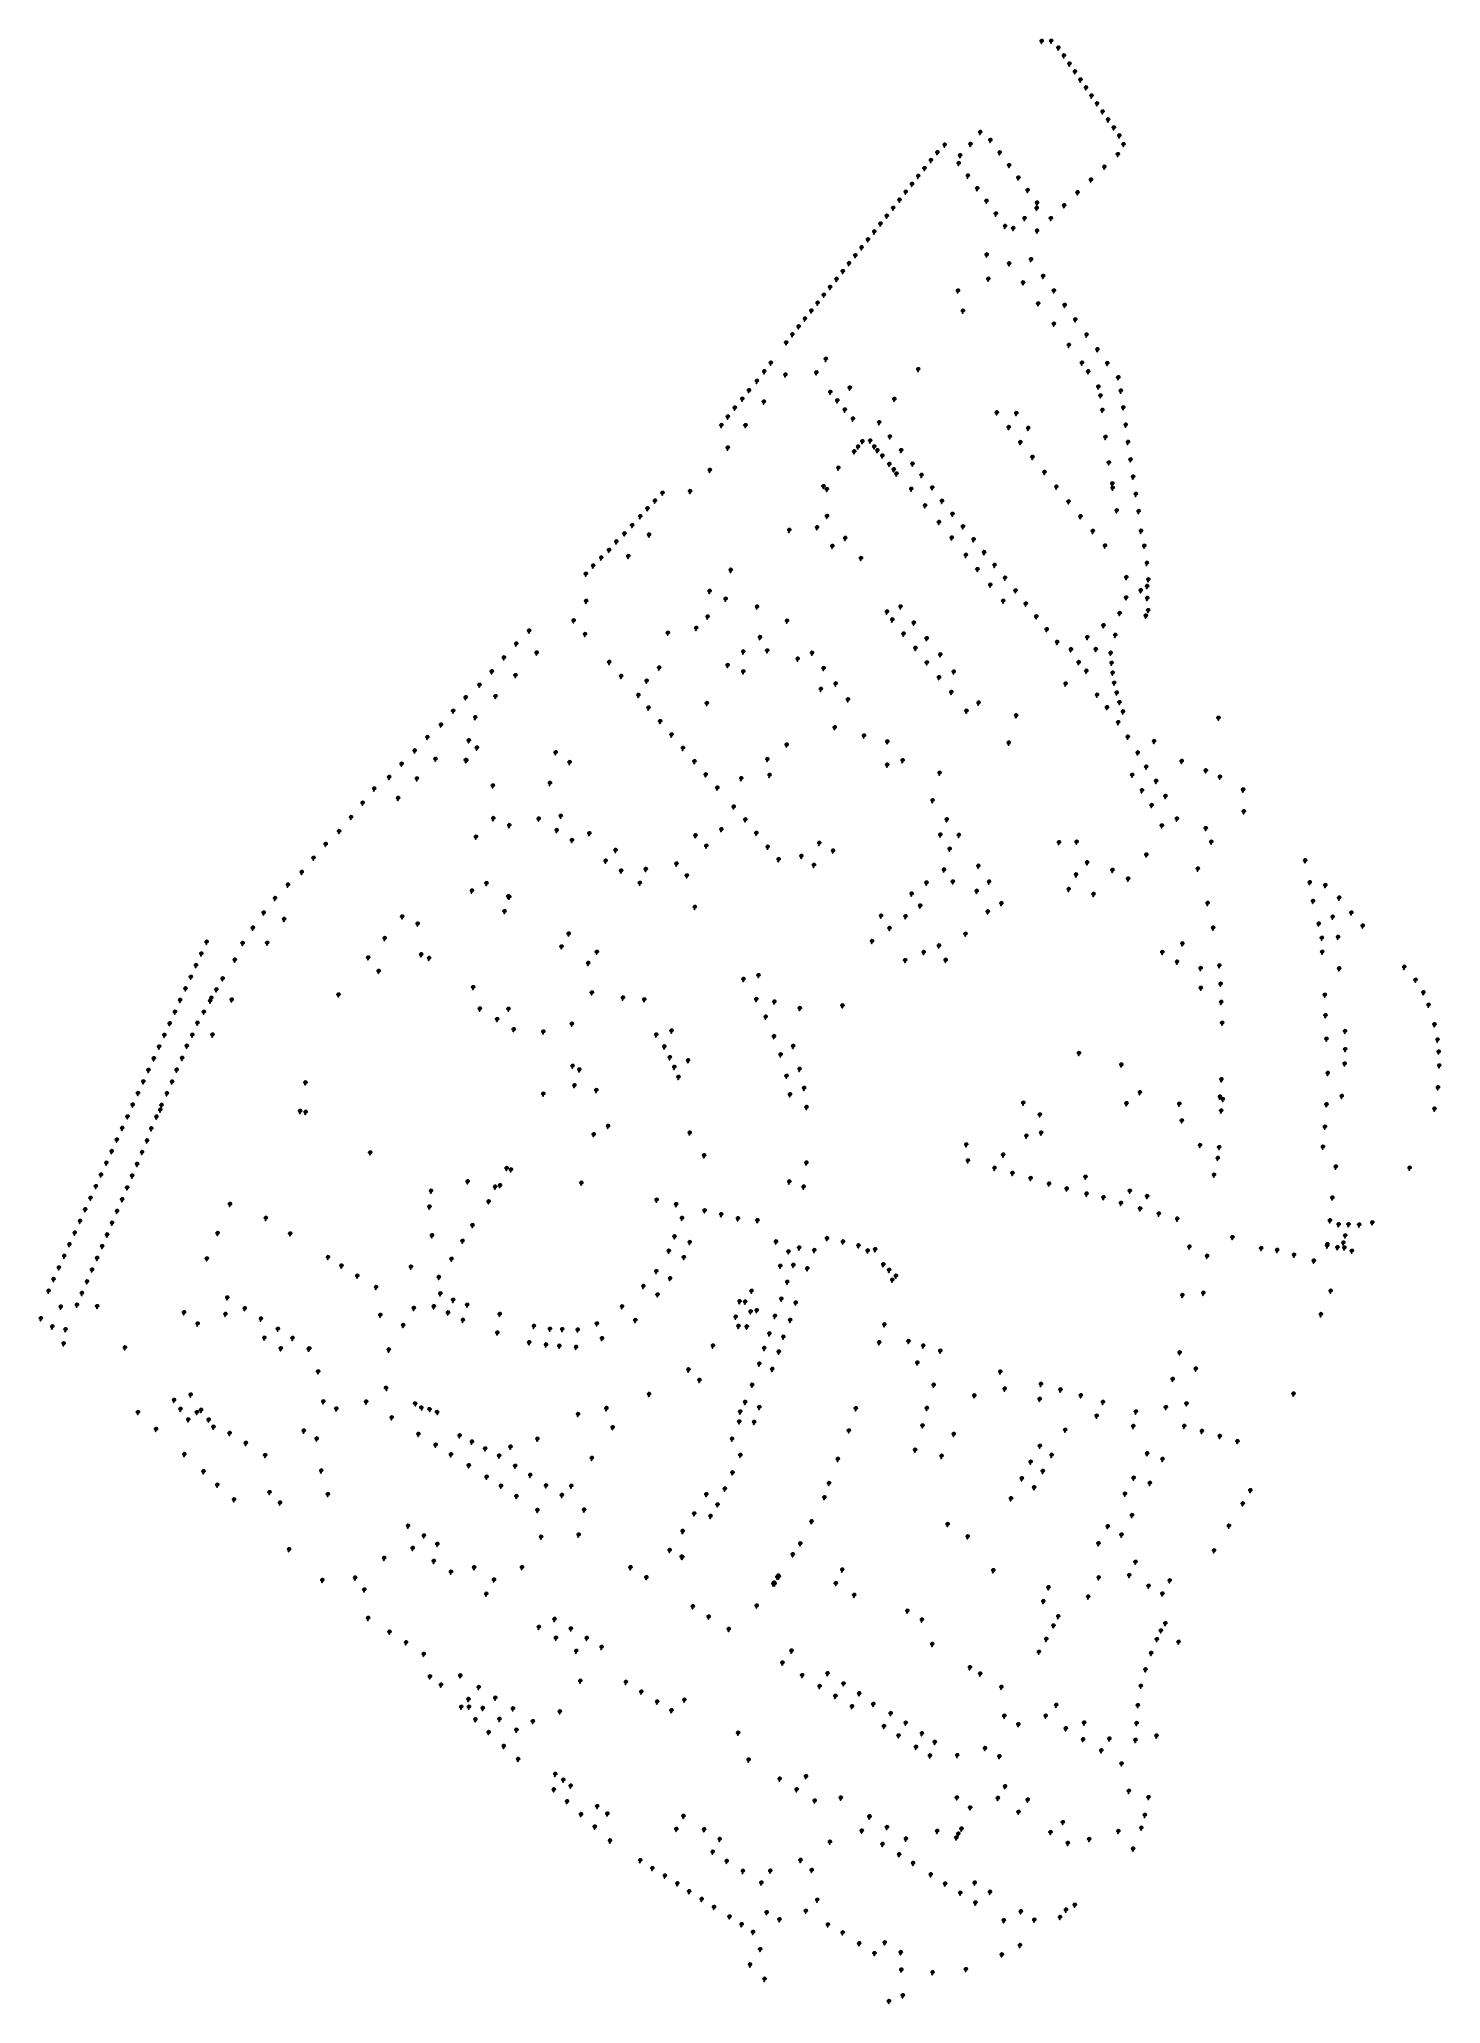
# Model space of a CAD drawing. Header units: millimetres. Extents: x 459880 to 460642, y 1408379 to 1409447.
import ezdxf

# ---------------------------------------------------------------- set-up
doc = ezdxf.new("R2010")
doc.units = ezdxf.units.MM
doc.layers.add('Arbre', color=3, linetype='Continuous')

# ---------------------------------------------------------------- blocks, each defined once
blk = doc.blocks.new('v081')
at = {"color": 0, "linetype": 'Continuous'}
for p, q in [((-0.2, 1.2), (-0.3, 1.2)), ((0.4, 1.6), (0.5, 1.6)), ((0.5, 1.6), (0.5, 1.5)), ((0.5, 1.5), (0.5, 1.5))]:
    blk.add_line(p, q, dxfattribs=at)
at = {"color": 0, "linetype": 'Continuous', "flags": 128}
for points in [[(-0.3, 1.1), (-0.4, 1.1), (-0.4, 1), (-0.4, 1), (-0.5, 1), (-0.5, 1), (-0.6, 1), (-0.6, 1.1), (-0.7, 1.2), (-0.7, 1.3), (-0.8, 1.3), (-0.8, 1.3), (-0.7, 1.4), (-0.7, 1.5), (-0.6, 1.5), (-0.6, 1.5), (-0.5, 1.4), (-0.5, 1.4), (-0.4, 1.3), (-0.4, 1.3), (-0.4, 1.3)], [(-0.6, 1.5), (-0.6, 1.6), (-0.6, 1.7), (-0.6, 1.8), (-0.6, 1.8), (-0.6, 1.8), (-0.5, 1.9), (-0.4, 1.9), (-0.3, 1.9), (-0.3, 1.9), (-0.3, 2), (-0.3, 2), (-0.2, 2.1), (-0.1, 2.1), (-0.1, 2.2), (0, 2.2), (0.1, 2.1), (0.1, 2.1), (0.2, 2.1), (0.3, 2.2), (0.4, 2.1), (0.4, 2.1), (0.5, 2.1), (0.5, 2.1), (0.6, 2.1), (0.7, 2), (0.8, 2), (0.8, 1.9), (0.8, 1.9), (0.9, 1.8), (0.9, 1.8), (0.9, 1.7), (0.9, 1.7), (1, 1.6), (0.9, 1.6), (1, 1.4), (1, 1.3), (1, 1.3), (1, 1.2), (0.9, 1.1), (0.9, 1.1), (0.8, 1.1), (0.7, 1.1), (0.7, 1.2), (0.6, 1.2), (0.6, 1.3), (0.5, 1.3), (0.4, 1.3), (0.4, 1.3), (0.3, 1.3), (0.2, 1.2), (0.2, 1.2), (0.2, 1.2), (0.2, 1.1), (0.2, 1.1), (0.2, 1.2)], [(-0.6, 1.5), (-0.5, 1.6), (-0.5, 1.6), (-0.4, 1.6), (-0.4, 1.7), (-0.3, 1.7)], [(0.2, 1.2), (0.2, 1.2), (0.1, 1.3), (0, 1.3), (0, 1.3), (-0.1, 1.3), (-0.1, 1.3), (-0.2, 1.3), (-0.2, 1.3), (-0.3, 1.2), (-0.3, 1.2), (-0.4, 1.2), (-0.4, 1.2), (-0.4, 1.2), (-0.5, 1.2)], [(0, 0.7), (-0.1, 0.8), (-0.1, 0.8), (-0.1, 0.9), (-0.2, 0.9), (-0.2, 1), (-0.3, 0.9), (-0.4, 0.9), (-0.5, 0.9), (-0.5, 0.9)], [(-0.4, 0.9), (-0.5, 0.9), (-0.5, 0.9)], [(-0.4, 0.9), (-0.5, 0.9), (-0.5, 0.9)], [(-0.2, 1.2), (-0.2, 1.1), (-0.1, 1.1), (-0.2, 1), (-0.2, 1), (-0.2, 1), (-0.3, 1), (-0.3, 1.1)], [(-0.2, 1), (-0.3, 1), (-0.3, 1.1)], [(-0.1, 1.3), (-0.1, 1.3), (-0.1, 1.2), (-0.2, 1.3)], [(-0.2, 0), (-0.2, 0), (-0.2, 0.1), (-0.2, 0.1), (-0.1, 0.1), (-0.1, 0.1), (-0.1, 0.2), (-0.1, 0.3), (-0.1, 0.4), (-0.1, 0.5), (-0.1, 0.5), (-0.1, 0.6), (-0.1, 0.6), (0, 0.7), (0, 0.8), (0.1, 0.8)], [(-0.2, 0), (-0.2, 0), (-0.1, 0), (-0.1, 0), (-0.1, 0), (0, 0), (0, 0.1), (0, 0), (0, 0), (0.1, 0)], [(-0.1, 1.9), (-0.1, 1.9), (0, 1.9), (0, 1.9), (0.1, 1.9)], [(-0.1, 1.6), (-0.1, 1.7), (0, 1.7), (0.1, 1.7)], [(0, 1.2), (0, 1.2), (0, 1.2), (0, 1.2), (0, 1.1), (0, 1), (0, 1.1), (-0.1, 1.2), (-0.1, 1.2), (-0.1, 1.3), (0, 1.3)], [(0.2, 1.2), (0.1, 1.1), (0.1, 1.1), (0, 1), (0, 1.1), (0.1, 1.1), (0.1, 1.2), (0, 1.2), (0, 1.2), (0.1, 1.2), (0.1, 1.3)], [(0, 0.3), (0.1, 0.3), (0.1, 0.4), (0.1, 0.4), (0.1, 0.5), (0.1, 0.6), (0.1, 0.6), (0.1, 0.7), (0.1, 0.7), (0.2, 0.8), (0.2, 0.9), (0.2, 0.9), (0.3, 1), (0.3, 1.1), (0.4, 1.1), (0.5, 1.1), (0.6, 1.1), (0.6, 1), (0.6, 0.9), (0.7, 0.9), (0.7, 1), (0.7, 1), (0.7, 1), (0.6, 1.1), (0.6, 1.1), (0.5, 1.1), (0.5, 1.1), (0.4, 1.1), (0.3, 1.1), (0.3, 1.1), (0.3, 1.2), (0.3, 1.1), (0.4, 1.2), (0.3, 1.2), (0.3, 1.2), (0.3, 1.2), (0.4, 1.2), (0.5, 1.2), (0.5, 1.2), (0.6, 1.2), (0.6, 1.2)], [(0.2, 0), (0.1, 0.1), (0.1, 0.1), (0.1, 0.1), (0.1, 0.1), (0.1, 0.3)], [(0.2, 1.5), (0.2, 1.5), (0.2, 1.5), (0.3, 1.5)], [(0.3, 1.9), (0.3, 1.9), (0.4, 1.9), (0.4, 1.9)], [(0.7, 1.8), (0.7, 1.7), (0.7, 1.6), (0.8, 1.6)], [(0.7, 1.4), (0.8, 1.4), (0.8, 1.3), (0.8, 1.3)]]:
    blk.add_lwpolyline(points, dxfattribs=at)
for points in [[(-0.1, 0.9), (-0.1, 0.9), (-0.1, 1), (-0.1, 1), (-0.1, 0.9)], [(0.5, 1.5), (0.5, 1.5), (0.4, 1.6), (0.4, 1.6), (0.5, 1.7), (0.6, 1.7), (0.6, 1.7), (0.6, 1.6), (0.6, 1.6), (0.6, 1.5)]]:
    blk.add_lwpolyline(points, close=True, dxfattribs=at)

msp = doc.modelspace()

# ---------------------------------------------------------------- linework, layer by layer
at = {"layer": 'Arbre'}
for q in [(460233.1, 1408722.3), (460233.1, 1408722.2), (460233.1, 1408722.2)]:
    msp.add_line((460233.1, 1408722.2), q, dxfattribs=at)
for centre, start, end in [((460233.1, 1408722.3), 78.0652, 249.936), ((460233.2, 1408722.2), 168.9487, 339.0525)]:
    msp.add_arc(centre, 0.113, start, end, dxfattribs=at)

# ---------------------------------------------------------------- block references
for p in [(460425.2, 1409444.4), (460430.4, 1409444.5), (460434.3, 1409440.8, 125.7), (460437.3, 1409436.5, 125.7), (460440.3, 1409432.1, 125.7), (460443.3, 1409427.8, 125.7), (460446.3, 1409423.4, 125.7), (460449.3, 1409419.1, 125.7), (460452.3, 1409414.7, 125.7), (460455.3, 1409410.4, 125.7), (460458.3, 1409406.1, 125.7), (460391.8, 1409394.9), (460461.3, 1409401.7, 125.7), (460464.4, 1409397.4, 125.7), (460372.5, 1409388, 132.3), (460386.5, 1409388.4), (460397.3, 1409390.6, 126.7), (460467.4, 1409393, 125.7), (460469.7, 1409388.3, 126), (460361.5, 1409375.3, 132.3), (460365, 1409379.6, 132.3), (460368.5, 1409383.9, 132.3), (460380.1, 1409378, 126.7), (460380.9, 1409382.3), (460402.4, 1409383.8, 126.7), (460407.5, 1409376.9, 126.7), (460459.3, 1409376, 127.1), (460466.6, 1409382.9, 127.1), (460354.7, 1409366.7, 132.3), (460358.1, 1409371, 132.3), (460385.1, 1409371.2, 126.7), (460390.2, 1409364.3, 126.7), (460412.5, 1409370.1, 126.7), (460417.6, 1409363.3, 126.7), (460452, 1409369, 127.1), (460344.5, 1409353.7, 132.3), (460347.9, 1409358.1, 132.3), (460351.3, 1409362.4, 132.3), (460395.2, 1409357.5, 126.7), (460422.5, 1409353.6, 126.7), (460422.7, 1409356.5, 126.7), (460437.4, 1409355.1, 127.1), (460444.7, 1409362.1, 127.1), (460337.6, 1409345.1, 132.3), (460341, 1409349.4, 132.3), (460400.3, 1409350.6, 126.7), (460405.3, 1409343.8, 126.7), (460409.7, 1409342.7, 132.3), (460415.9, 1409348.1, 132.3), (460430.2, 1409348.1, 127.1), (460327.3, 1409332.2, 132.3), (460330.8, 1409336.5, 132.3), (460334.2, 1409340.8, 132.3), (460422.7, 1409341.3, 127.1), (460395.3, 1409328.3, 126.7), (460407.5, 1409323.5, 127.9), (460419.4, 1409325.7), (460396.2, 1409315.1, 127.4), (460415.1, 1409313.1, 127.9), (460426, 1409316.7, 128.1), (460379.7, 1409308.7, 127.9), (460423.3, 1409301.7, 127.6), (460431.8, 1409308.8, 128.1), (460437.7, 1409300.9, 128.1), (460382.4, 1409297.7, 128.4), (460431.8, 1409290.7, 127.6), (460443.5, 1409293, 128.1), (460286.3, 1409280.5, 132.3), (460440, 1409279.2, 127.6), (460449.6, 1409284.8, 128.5), (460307.9, 1409271.6, 126.1), (460447.1, 1409269.5, 128.3), (460455.5, 1409276.8, 128.8), (460460.9, 1409269.3, 128.1), (460320.9, 1409256, 128.3), (460450.5, 1409264.8, 127.6), (460456, 1409256.5, 127.6), (460466.9, 1409261.6, 128.8), (460466.8, 1409261.5, 128.1), (460457.2, 1409251.7), (460468.2, 1409254.3, 174.2), (460400.8, 1409242.5, 132), (460411.4, 1409242.1, 132.2), (460458.2, 1409243.8), (460469.6, 1409245.2, 174.2), (460470.9, 1409235.8, 174.2), (460342.7, 1409229.4), (460407.3, 1409234.5, 132.3), (460413.6, 1409226.3, 132), (460417.9, 1409234, 132.5), (460459.9, 1409229.2, 127.6), (460472.1, 1409226.4, 174.2), (460355, 1409214.6), (460420.2, 1409218.3, 132), (460461.7, 1409215.3, 127.6), (460473.5, 1409216.9, 174.2), (460426.7, 1409210.1, 132), (460474.9, 1409207.6, 174.2), (460146.6, 1409123.9), (460465.2, 1409121.5), (460132.9, 1409109.3), (460139.6, 1409116.8), (460150.7, 1409111.9), (460445.3, 1409106.7), (460454.6, 1409113.8), (460462.7, 1409111.8), (460126.3, 1409101.8), (460139.2, 1409099.7), (460449.5, 1409102), (460463.2, 1409106.4), (460463.8, 1409101), (460112.1, 1409087.6), (460119.6, 1409094.4), (460128.3, 1409088.3), (460438.2, 1409095.1), (460455.3, 1409089), (460464.6, 1409095.5), (460466, 1409090.2), (460105.3, 1409080.3), (460117.3, 1409076.8), (460411.3, 1409077.8), (460460.7, 1409082.2), (460467.5, 1409085), (460469.4, 1409079.9), (460521.3, 1409076.5, 128.8), (460091.3, 1409066), (460098.7, 1409072.8), (460113.8, 1409064.3), (460466.8, 1409074.1), (460472, 1409066.2), (460486.3, 1409063.8), (460084.4, 1409058.7), (460095.7, 1409054.2), (460112.2, 1409053.6), (460112.5, 1409053.4), (460118.2, 1409060.3), (460161, 1409057.7), (460407.3, 1409063), (460477.4, 1409057.6), (460070.5, 1409044.3), (460077.3, 1409051.5), (460085.6, 1409043.5), (460168.6, 1409052.4), (460369.7, 1409046.6), (460474.4, 1409045.5), (460482, 1409049.9), (460501.3, 1409053), (460514.4, 1409047.9), (460522.1, 1409044.4), (460062.4, 1409038), (460075.4, 1409032.9), (460126.9, 1409039.7), (460157.9, 1409041.1), (460479.7, 1409037.1), (460487.4, 1409042.2), (460492.5, 1409034), (460534.7, 1409037.5), (460049.8, 1409022.5), (460056.1, 1409030.3), (460127.1, 1409021.9), (460151.8, 1409021.7), (460163.8, 1409023.2), (460365.9, 1409031.7), (460373.6, 1409021.3), (460485, 1409029), (460498.7, 1409021.7), (460535.1, 1409025.7), (460043.3, 1409014.9), (460117.7, 1409011.8), (460135.8, 1409018.1), (460161.6, 1409015.4), (460179.3, 1409013.7), (460237, 1409012.6), (460251.1, 1409015.9), (460370.1, 1409013), (460380.2, 1409012.8), (460490.5, 1409018), (460514.4, 1409016.5), (460029.4, 1409000.4), (460036, 1409007.9), (460169.9, 1409010), (460193.6, 1409004.6), (460242.9, 1409006.9), (460311.8, 1409004.3), (460375.2, 1409005.3), (460434.6, 1409008.8), (460444.2, 1409009.1), (460482.1, 1409002.1), (460517.4, 1409009.1), (460023, 1408992.7), (460188.2, 1408998.8), (460196.6, 1408993.4), (460196.6, 1408993.4), (460210, 1408994.3), (460226.7, 1408997.2), (460232.3, 1408990.8), (460301.4, 1408996.5), (460372.1, 1408994), (460390.8, 1408996), (460443.9, 1408991.3), (460449.9, 1408997.9), (460463.7, 1408993.8), (460472.2, 1408989.1), (460510.1, 1408994.5), (460568.4, 1408999), (460008.5, 1408978.5), (460015.5, 1408985.8), (460115.5, 1408982.6), (460123.4, 1408986.6), (460135.3, 1408979.5), (460135.8, 1408979.2), (460206.8, 1408986.8), (460354.5, 1408980.9), (460362.6, 1408986.9), (460376.9, 1408987.5), (460389.9, 1408982.4), (460396.6, 1408987.4), (460439.9, 1408983.4), (460453.4, 1408980.7), (460570.9, 1408987.1), (460579.4, 1408985.5), (460586.9, 1408978.7), (460002.3, 1408970.6), (460077.6, 1408968.5), (460133.2, 1408971.4), (460236.7, 1408973.7), (460337.9, 1408968.9), (460351.2, 1408968.6), (460359.2, 1408974.4), (460359.1, 1408974.4), (460395.9, 1408971.2), (460403.3, 1408975.7), (460515.4, 1408975.8), (460572.7, 1408976.9), (460583.4, 1408968.3), (460593.5, 1408970.6), (459996.4, 1408962.4), (460013.4, 1408967.1), (460086, 1408964.6), (460168.1, 1408959.2), (460342.5, 1408962.2), (460383.8, 1408959.1), (460518.4, 1408962.4), (460575.8, 1408964.6), (460586.3, 1408957.4), (460599.7, 1408963.5), (459968.4, 1408948.3), (459971.3, 1408954.7), (459990.9, 1408954), (460004.2, 1408954.2), (460068.1, 1408956.7), (460087.9, 1408947.9), (460164.2, 1408952.2), (460183.4, 1408949.3), (460333, 1408955.1), (460361.1, 1408949.1), (460369.4, 1408952.7), (460490.8, 1408949.1), (460501.7, 1408953.8), (460577.5, 1408956.9), (460577.7, 1408949.3), (459962.7, 1408935.7), (459965.5, 1408942), (459986.6, 1408945), (460059.1, 1408946.2), (460064.8, 1408938.9), (460092.2, 1408945.9), (460178.7, 1408943.2), (460178.7, 1408943.2), (460271.3, 1408936.6), (460351, 1408944.8), (460373, 1408944.9), (460498.8, 1408943.9), (460511.6, 1408940.4), (460521.8, 1408941.9), (460586.9, 1408940.3), (460622.3, 1408941.1), (459959.8, 1408929.4), (459976.6, 1408928.8), (459980, 1408934.8), (459980, 1408934.8), (459980, 1408934.8), (459980, 1408934.8), (459980, 1408934.8), (460043, 1408926.1), (460116.2, 1408930.1), (460180.7, 1408927.2), (460263.1, 1408934.5), (460511.7, 1408929.7), (460522.5, 1408931.9), (460579.1, 1408925.9), (460628.4, 1408934.1), (460632.7, 1408927.3), (459954.1, 1408916.7), (459956.9, 1408923.1), (459969.8, 1408916.7), (459973.2, 1408922.7), (459973.9, 1408924.3), (459984.9, 1408923.3), (459984.9, 1408923.3), (459984.9, 1408923.3), (459984.9, 1408923.3), (459984.9, 1408923.3), (460119.8, 1408918.4), (460135.4, 1408918.3), (460197.6, 1408924.4), (460209.2, 1408923.4), (460270.1, 1408923.6), (460279.9, 1408922.2), (460293.7, 1408918.7), (460316.9, 1408920.1), (460522.8, 1408922), (460579.5, 1408914.8), (460635.5, 1408920.5), (459948.3, 1408904.1), (459951.2, 1408910.4), (459963.5, 1408904.2), (459966.3, 1408910.7), (459974.5, 1408904.3), (459974.5, 1408904.3), (459974.5, 1408904.3), (459974.5, 1408904.3), (459974.5, 1408904.3), (460129.2, 1408912.7), (460138.2, 1408907.2), (460154.3, 1408905.9), (460169.8, 1408910.2), (460215.7, 1408904.3), (460224, 1408906.4), (460275.2, 1408914), (460523.3, 1408910.7), (460590.1, 1408906.2), (460638.7, 1408909.9), (459945.5, 1408897.8), (459960.5, 1408898.2), (460220.1, 1408897.8), (460279.7, 1408903.4), (460283.3, 1408893.5), (460290.1, 1408898.1), (460445.5, 1408894.2), (460580, 1408902), (460590.2, 1408896.4), (460640.4, 1408901.6), (460641, 1408895), (459939.7, 1408885.1), (459942.6, 1408891.4), (459955, 1408885.2), (459958, 1408891.6), (460170.2, 1408887.3), (460173.9, 1408885.3), (460223.1, 1408892), (460225.5, 1408886.7), (460233, 1408890.3), (460293.6, 1408885.6), (460468.5, 1408888), (460580.7, 1408883.4), (460589.9, 1408888.5), (460641.3, 1408887.5), (459934, 1408872.5), (459936.9, 1408878.8), (459949.7, 1408872.4), (459952.5, 1408878.7), (460025, 1408878.3), (460025, 1408878.3), (460025, 1408878.3), (460025, 1408878.3), (460025, 1408878.3), (460154.3, 1408872.1), (460171.2, 1408876.7), (460183.1, 1408874.1), (460227.8, 1408881.3), (460286.5, 1408881.9), (460288.4, 1408871.8), (460296.1, 1408875.3), (460478.6, 1408872.9), (460522.9, 1408880), (460640.6, 1408875.6), (459931.1, 1408866.2), (459946.1, 1408863.4), (459946.8, 1408866), (460022.1, 1408862.8), (460022.1, 1408862.8), (460022.1, 1408862.8), (460022.1, 1408862.8), (460022.1, 1408862.8), (460025.1, 1408862.2), (460025.1, 1408862.2), (460025.1, 1408862.2), (460025.1, 1408862.2), (460025.1, 1408862.2), (460297.4, 1408864.9), (460415.2, 1408867.2), (460424.2, 1408860.9), (460471.3, 1408867), (460500, 1408866.7), (460522.1, 1408870.6), (460522.8, 1408863), (460523.7, 1408869.2), (460580, 1408866.4), (460588.3, 1408870.9), (460638.7, 1408864), (459925.4, 1408853.5), (459928.3, 1408859.8), (459941.2, 1408853.3), (459944, 1408859.7), (460189.5, 1408854.6), (460233.9, 1408851), (460424.9, 1408851), (460501.4, 1408857.6), (460579.2, 1408854.2), (459919.7, 1408840.9), (459922.5, 1408847.2), (459936.2, 1408840.4), (459938.9, 1408846.7), (460060.2, 1408840.2), (460060.2, 1408840.2), (460060.2, 1408840.2), (460060.2, 1408840.2), (460060.2, 1408840.2), (460181.7, 1408850.1), (460384.2, 1408844.6), (460416.9, 1408849.3), (460511.3, 1408844.2), (460521.7, 1408843.1), (460578.1, 1408843.3), (459916.8, 1408834.6), (459933.5, 1408834), (460241.7, 1408838.7), (460297.3, 1408834.7), (460385.1, 1408835.9), (460399.6, 1408831.8), (460404.3, 1408839), (460409.3, 1408829.1), (460520.9, 1408837.2), (460585.1, 1408832.5), (460625.2, 1408831.9), (459911.1, 1408821.9), (459913.9, 1408828.2), (459928.1, 1408821.2), (459930.8, 1408827.6), (460093.3, 1408819.4), (460093.3, 1408819.4), (460093.3, 1408819.4), (460093.3, 1408819.4), (460093.3, 1408819.4), (460113.2, 1408824.5), (460113.2, 1408824.5), (460113.2, 1408824.5), (460113.2, 1408824.5), (460113.2, 1408824.5), (460288, 1408824.4), (460295.8, 1408821.6), (460419.2, 1408826.3), (460429.2, 1408823.3), (460438.8, 1408820.6), (460449, 1408827), (460473.1, 1408819.4), (460518.9, 1408828.1), (459905.3, 1408809.3), (459908.2, 1408815.6), (459922.6, 1408808.4), (459925.4, 1408814.8), (459984, 1408812.2), (459984, 1408812.2), (459984, 1408812.2), (459984, 1408812.2), (459984, 1408812.2), (460092.4, 1408810.8), (460092.4, 1408810.8), (460092.4, 1408810.8), (460092.4, 1408810.8), (460092.4, 1408810.8), (460449.6, 1408817.8), (460458.8, 1408815.9), (460468.3, 1408812.8), (460478.7, 1408809.8), (460482.5, 1408816.5), (460583.2, 1408815.7), (459902.5, 1408803), (459919.9, 1408802), (460003.5, 1408804.6), (460003.5, 1408804.6), (460003.5, 1408804.6), (460003.5, 1408804.6), (460003.5, 1408804.6), (460488.9, 1408807), (460498.9, 1408804.2), (460581.9, 1408803.3), (460586.6, 1408801.2), (460592, 1408801.2), (460597.8, 1408801), (460604.9, 1408802.2), (459896.7, 1408790.3), (459899.6, 1408796.6), (459914.5, 1408789.3), (459917.2, 1408795.6), (459977.3, 1408796.4), (459977.3, 1408796.4), (459977.3, 1408796.4), (459977.3, 1408796.4), (459977.3, 1408796.4), (460016.7, 1408796.2), (460016.7, 1408796.2), (460016.7, 1408796.2), (460016.7, 1408796.2), (460016.7, 1408796.2), (460093.8, 1408795.2), (460093.8, 1408795.1), (460093.8, 1408795.2), (460093.8, 1408795.1), (460093.8, 1408795.2), (460093.8, 1408795.1), (460093.8, 1408795.2), (460093.8, 1408795.1), (460093.8, 1408795.2), (460093.8, 1408795.1), (460505.5, 1408789), (460528.9, 1408794.2), (460544.5, 1408788.2), (460553.2, 1408787.2), (460580.4, 1408789.6), (460580.5, 1408790.4), (460586, 1408788.7), (460589.2, 1408791.2), (460589.7, 1408788.5), (460590.2, 1408795.1), (460593.8, 1408786.8), (459891, 1408777.7), (459893.9, 1408784), (459909, 1408776.5), (459911.8, 1408782.9), (459971.4, 1408782.6), (459971.4, 1408782.6), (459971.4, 1408782.6), (459971.4, 1408782.6), (459971.4, 1408782.6), (460037.3, 1408783.3), (460037.3, 1408783.3), (460037.3, 1408783.3), (460037.3, 1408783.3), (460037.3, 1408783.3), (460044.6, 1408778.7), (460044.6, 1408778.7), (460044.6, 1408778.7), (460044.6, 1408778.7), (460044.6, 1408778.7), (460082.4, 1408778.1), (460082.4, 1408778.1), (460082.4, 1408778.1), (460082.4, 1408778.1), (460082.4, 1408778.1), (460515.1, 1408784), (460562.4, 1408784.6), (460573.1, 1408781.4), (459885.4, 1408765), (459885.4, 1408765), (459885.4, 1408765), (459885.4, 1408765), (459888.1, 1408771.4), (459906.3, 1408770.1), (460053.2, 1408773.2), (460053.2, 1408773.2), (460053.2, 1408773.2), (460053.2, 1408773.2), (460053.2, 1408773.2), (460063.4, 1408767), (460063.4, 1408767), (460063.4, 1408767), (460063.4, 1408767), (460063.4, 1408767), (460582.3, 1408765), (459892, 1408756.4), (459892, 1408756.4), (459892, 1408756.4), (459892, 1408756.4), (459892, 1408756.4), (459900.8, 1408757.4), (459903.5, 1408763.8), (459911.8, 1408756.7), (459911.8, 1408756.7), (459911.8, 1408756.7), (459911.8, 1408756.7), (459911.8, 1408756.7), (459982.5, 1408761.4), (459982.5, 1408761.4), (459982.5, 1408761.4), (459982.5, 1408761.4), (459982.5, 1408761.4), (459992, 1408755.5), (459992, 1408755.5), (459992, 1408755.5), (459992, 1408755.5), (459992, 1408755.5), (460501.7, 1408762.7), (460513.1, 1408763.9), (459881.2, 1408750.1), (459881.2, 1408750.1), (459887.4, 1408745.6), (459887.4, 1408745.6), (459887.4, 1408745.6), (459887.4, 1408745.6), (459887.4, 1408745.6), (459894.6, 1408744.1), (459959, 1408753.3), (459959, 1408753.3), (459959, 1408753.3), (459959, 1408753.3), (459959, 1408753.3), (459966.4, 1408747.2), (459966.4, 1408747.2), (459966.4, 1408747.2), (459966.4, 1408747.2), (459966.4, 1408747.2), (459981.5, 1408752.4), (459981.5, 1408752.4), (459981.5, 1408752.4), (459981.5, 1408752.4), (459981.5, 1408752.4), (460000.8, 1408749.9), (460000.8, 1408749.9), (460000.8, 1408749.9), (460000.8, 1408749.9), (460000.8, 1408749.9), (460010, 1408744.4), (460010, 1408744.4), (460010, 1408744.4), (460010, 1408744.4), (460010, 1408744.4), (460065.7, 1408751.9), (460065.7, 1408751.9), (460065.7, 1408751.9), (460065.7, 1408751.9), (460065.7, 1408751.9), (460577, 1408752.3), (459893.6, 1408736.4), (459893.6, 1408736.4), (459893.6, 1408736.4), (459893.6, 1408736.4), (459893.6, 1408736.4), (459926.9, 1408734.2), (459926.9, 1408734.2), (459926.9, 1408734.2), (459926.9, 1408734.2), (459926.9, 1408734.2), (460002.7, 1408739.5), (460002.7, 1408739.5), (460002.7, 1408739.5), (460002.7, 1408739.5), (460002.7, 1408739.5), (460011.6, 1408733.8), (460011.6, 1408733.8), (460011.6, 1408733.8), (460011.6, 1408733.8), (460011.6, 1408733.8), (460018, 1408739.4), (460018, 1408739.4), (460018, 1408739.4), (460018, 1408739.4), (460018, 1408739.4), (460026.8, 1408733.5), (460026.8, 1408733.5), (460026.8, 1408733.5), (460026.8, 1408733.5), (460026.8, 1408733.5), (460027.1, 1408733.7), (460027.1, 1408733.7), (460352.8, 1408737.7), (460360.8, 1408735.2), (460357.6, 1408726, -0.2), (460357.6, 1408726), (460357.6, 1408726), (460370.1, 1408732.4), (460500.2, 1408731.5), (460509, 1408722.7), (460031.9, 1408721.2), (460031.9, 1408721.2), (460031.9, 1408721.2), (460031.9, 1408721.2), (460031.9, 1408721.2), (460366.5, 1408713.9, 0.5), (460366.5, 1408713.9), (460366.5, 1408713.9), (460402.7, 1408721.1), (460405.1, 1408711.8, -0.6), (460405.1, 1408711.8), (460405.1, 1408711.8), (460424.8, 1408714.4), (460496.4, 1408717.1), (459953.6, 1408705.7), (459953.6, 1408705.7), (459953.6, 1408705.7), (459953.6, 1408705.7), (459953.6, 1408705.7), (459957.1, 1408700.8), (459957.1, 1408700.8), (459957.1, 1408700.8), (459957.1, 1408700.8), (459957.1, 1408700.8), (459962.6, 1408708.6), (459962.6, 1408708.6), (459962.6, 1408708.6), (459962.6, 1408708.6), (459962.6, 1408708.6), (460034.7, 1408704.9), (460034.7, 1408704.9), (460034.7, 1408704.9), (460034.7, 1408704.9), (460034.7, 1408704.9), (460041.8, 1408701, 150.3), (460058, 1408704.8, 151.1), (460188.6, 1408701.2, 152.9), (460362.8, 1408701.3, 1.2), (460362.8, 1408701.3), (460362.8, 1408701.3), (460388.6, 1408708.1), (460424.1, 1408706.2, 0.7), (460424.1, 1408706.2), (460424.1, 1408706.2), (460435.4, 1408711.4), (460435.4, 1408711.3), (460446.5, 1408708.2), (460458.5, 1408704.6), (460492.7, 1408701.8), (460503.9, 1408703.8), (460562.1, 1408709.1), (459934, 1408699.1), (459934, 1408699.1), (459934, 1408699.1), (459934, 1408699.1), (459934, 1408699.1), (459961.3, 1408695.1), (459961.3, 1408695.1), (459961.3, 1408695.1), (459961.3, 1408695.1), (459961.3, 1408695.1), (459966, 1408699.1), (459966, 1408699.1), (459966, 1408699.1), (459966, 1408699.1), (459966, 1408699.1), (459968.3, 1408700.3), (459968.3, 1408700.3), (459968.3, 1408700.3), (459968.3, 1408700.3), (459968.3, 1408700.3), (459972.4, 1408695), (459972.4, 1408695), (459972.4, 1408695), (459972.4, 1408695), (459972.4, 1408695), (459975, 1408691.1), (459975, 1408691.1), (459975, 1408691.1), (459975, 1408691.1), (459975, 1408691.1), (460071.9, 1408696.2, 153), (460360.4, 1408691.8), (460360.4, 1408691.8), (460455.1, 1408697.1, 3.7), (460455.1, 1408697.1), (460475, 1408691.5, 1.8), (460475, 1408691.5), (460475, 1408691.5), (460476.4, 1408699.4), (460502.7, 1408691.6), (459943.8, 1408689.9), (459943.8, 1408689.9), (459943.8, 1408689.9), (459943.8, 1408689.9), (459943.8, 1408689.9), (459983.8, 1408687.7), (459983.8, 1408687.7), (459983.8, 1408687.7), (459983.8, 1408687.7), (459983.8, 1408687.7), (459992.6, 1408682.3), (459992.6, 1408682.3), (459992.6, 1408682.3), (459992.6, 1408682.3), (459992.6, 1408682.3), (460024.1, 1408689), (460024.1, 1408689), (460024.1, 1408689), (460024.1, 1408689), (460024.1, 1408689), (460031.1, 1408684.7, 151.3), (460086.4, 1408687.2, 154.9), (460095.8, 1408681.3, 156.1), (460108.8, 1408686.4, 156.8), (460115.5, 1408683, 156.7), (460136.5, 1408680.2, 152.9), (460151.1, 1408684.6, 152.9), (460377.4, 1408687.2, 1.6), (460377.4, 1408687.2), (460377.4, 1408687.2), (460424.2, 1408680.8, 1.7), (460424.2, 1408680.8), (460424.2, 1408680.8), (460438, 1408689.5, 5.2), (460512.3, 1408688.8), (460522, 1408686.1), (460522, 1408686.1), (460522, 1408686.1), (460531.6, 1408683.3), (459959.2, 1408676.2), (459959.2, 1408676.2), (459959.2, 1408676.2), (459959.2, 1408676.2), (459959.2, 1408676.2), (460003.1, 1408675.7), (460003.1, 1408675.7), (460003.1, 1408675.7), (460003.1, 1408675.7), (460003.1, 1408675.7), (460104.1, 1408676.1, 157), (460113.8, 1408670.2, 158), (460122.7, 1408679.3, 152.9), (460130.3, 1408675.4, 158.4), (460139, 1408669.9, -3.5), (460180.7, 1408674.2, 152.9), (460356.4, 1408678.6), (460370.8, 1408675.3, 2.2), (460370.8, 1408675.3), (460370.8, 1408675.3), (460419.2, 1408672.1, 2.1), (460419.2, 1408672.1), (460419.2, 1408672.1), (460430.6, 1408675.8, 1.2), (460430.6, 1408675.8), (460430.6, 1408675.8), (460482.5, 1408676.7, 153.4), (460482.5, 1408676.7), (460482.5, 1408676.7), (460490.9, 1408673.6), (459969.6, 1408666.9), (459969.6, 1408666.9), (459969.6, 1408666.9), (459969.6, 1408666.9), (459969.6, 1408666.9), (459977.1, 1408659.6), (459977.1, 1408659.6), (459977.1, 1408659.6), (459977.1, 1408659.6), (459977.1, 1408659.6), (460033.6, 1408667.3, 154), (460123.5, 1408663.9, 158.9), (460131.3, 1408659, 159.3), (460147.2, 1408664.9, -3), (460155.8, 1408659.2, -2.5), (460169.5, 1408659, 152.9), (460414.4, 1408663.1, 2.7), (460414.4, 1408663.1), (460414.4, 1408663.1), (460421.1, 1408658.2, 2.9), (460421.1, 1408658.2), (460421.1, 1408658.2), (460425.8, 1408667.1, 2.2), (460425.8, 1408667.1), (460425.8, 1408667.1), (460475.2, 1408663.4, 154.6), (460475.2, 1408663.4), (460475.2, 1408663.4), (460484, 1408660.6), (459986.2, 1408651.6), (459986.2, 1408651.6), (459986.2, 1408651.6), (459986.2, 1408651.6), (459986.2, 1408651.6), (460005.5, 1408655.6), (460005.5, 1408655.6), (460005.5, 1408655.6), (460005.5, 1408655.6), (460005.5, 1408655.6), (460011.2, 1408649.9, 154), (460037.2, 1408654.5, 155.3), (460139.7, 1408653.4, -2.8), (460164.4, 1408654, -2.3), (460408.5, 1408652.2, 3.6), (460408.5, 1408652.2), (460408.5, 1408652.2), (460470.5, 1408654.7, 155.3), (460470.5, 1408654.7), (460470.5, 1408654.7), (460534.5, 1408649.4), (460538.6, 1408656.6), (460080.8, 1408637.3, 209.4), (460151.1, 1408645.9, -2.1), (460176.5, 1408646.1), (460374.1, 1408638.2, 165), (460374.1, 1408638.2), (460374.1, 1408638.2), (460461.1, 1408637, 156.9), (460461.1, 1408637), (460461.1, 1408637), (460474.3, 1408643.1), (460527, 1408637.3), (460089.4, 1408632, 209.9), (460096.7, 1408627.4, 210.4), (460153.1, 1408631.3, -1.1), (460173.5, 1408632.5, 161.3), (460385, 1408631.5, 164.9), (460385, 1408631.5), (460385, 1408631.5), (460456.1, 1408627.8, 156.8), (460456.1, 1408627.8), (460456.1, 1408627.8), (460468.6, 1408632.5), (460016.1, 1408624.5, 206.6), (460067.8, 1408619.8, 209.7), (460083.3, 1408625.2, 209.9), (460094.8, 1408618.2, -1.1), (460476.2, 1408617.7), (460518.9, 1408623.9), (460034.2, 1408607.8, 209.8), (460052, 1408609.1, 210.3), (460104.1, 1408612.3, -0.9), (460116.7, 1408614.7, -0.6), (460127.5, 1408608, -0.3), (460142.7, 1408614.7, -0.5), (460201.7, 1408614.7, 162.5), (460210.3, 1408609.3, 163), (460313.3, 1408606.1, 164.8), (460313.3, 1408606.1), (460313.3, 1408606.1), (460316.8, 1408613.5, 165.1), (460316.8, 1408613.5), (460316.8, 1408613.5), (460398.9, 1408613.1, 164.5), (460398.9, 1408613.1), (460398.9, 1408613.1), (460456.2, 1408609.2, 158.3), (460456.2, 1408609.2), (460456.2, 1408609.2), (460472.8, 1408610.5, 1.4), (460472.8, 1408610.5), (460472.8, 1408610.5), (460483.3, 1408604.7, 151.6), (460483.3, 1408604.7), (460483.3, 1408604.7), (460494.8, 1408607.6), (460057, 1408602.6, 210.7), (460123.3, 1408600.3, -0.3), (460323.3, 1408599.7, 164.4), (460323.3, 1408599.7), (460323.3, 1408599.7), (460426.1, 1408596.3, 160.6), (460426.1, 1408596.3), (460426.1, 1408596.3), (460428.9, 1408603.9, 163.5), (460428.9, 1408603.9), (460428.9, 1408603.9), (460450.5, 1408598.8, 159.6), (460450.5, 1408598.8), (460450.5, 1408598.8), (460490.8, 1408600.4, 150.6), (460490.8, 1408600.4), (460490.8, 1408600.4), (460059.1, 1408587.2, 211.6), (460160.4, 1408586.6, -1.1), (460235.6, 1408593.5, 164.6), (460244.2, 1408587.9, 164.8), (460352.2, 1408591.1, 165.7), (460352.2, 1408591.1), (460352.2, 1408591.1), (460360.1, 1408586.3, 165.8), (460360.1, 1408586.3), (460360.1, 1408586.3), (460434.2, 1408588.1, 159.6), (460434.2, 1408588.1), (460434.2, 1408588.1), (460492.4, 1408584.3, -2.6), (460492.4, 1408584.3), (460492.4, 1408584.3), (460070.7, 1408579.7, 211.9), (460079.7, 1408573.9, 211.9), (460151.9, 1408582.3, -1.3), (460161.2, 1408576.4, -1), (460169.3, 1408581.5, -0.8), (460177.9, 1408576.3, -0.5), (460255.1, 1408581.2, 165.4), (460365.7, 1408573, 166.7), (460365.7, 1408573), (460365.7, 1408573), (460427.7, 1408575.8, 160.9), (460427.7, 1408575.8), (460427.7, 1408575.8), (460431.6, 1408583.1, 159.9), (460431.6, 1408583.1), (460431.6, 1408583.1), (460487.8, 1408575.7, -1.5), (460487.8, 1408575.7), (460487.8, 1408575.7), (460490, 1408580.4, -2), (460490, 1408580.4), (460490, 1408580.4), (460499.6, 1408574.2, -1.8), (460499.6, 1408574.2), (460499.6, 1408574.2), (460089.3, 1408567.6, 212.2), (460172.2, 1408569.3, -0.5), (460186, 1408571.4, -0.3), (460284.3, 1408562.9, 215.9), (460289.2, 1408569.4, 167.2), (460289.2, 1408569.4), (460289.2, 1408569.4), (460423.7, 1408568.8, 161), (460423.7, 1408568.8), (460423.7, 1408568.8), (460484.7, 1408568.2, -0.7), (460484.7, 1408568.2), (460484.7, 1408568.2), (460092.7, 1408555.4, 212.3), (460109.2, 1408555.9, 160.6), (460174.4, 1408553, 0.3), (460199.2, 1408552.4, 166.2), (460295, 1408556.1, 215.6), (460308.8, 1408557.1, -1.5), (460308.8, 1408557.1), (460308.8, 1408557.1), (460317.5, 1408551.6, -0.8), (460317.5, 1408551.6), (460317.5, 1408551.6), (460386.2, 1408560.4, 3.8), (460386.2, 1408560.4), (460386.2, 1408560.4), (460391.8, 1408556.9, 3.4), (460391.8, 1408556.9), (460391.8, 1408556.9), (460481.6, 1408559.2, -4.5), (460481.6, 1408559.2), (460481.6, 1408559.2), (460098.7, 1408550.9, 212.4), (460113.6, 1408543.1, 212.6), (460119.2, 1408549.6, 160.7), (460128.2, 1408543.8, 161), (460207.6, 1408547.1, 166.7), (460216.2, 1408541.7, 167.3), (460231, 1408542.7, 167.7), (460304.5, 1408550.1, 216), (460313, 1408544.8, 216.7), (460313.1, 1408544.9, 216.9), (460326, 1408546.2, -0.7), (460326, 1408546.2), (460326, 1408546.2), (460403.3, 1408549.7, -3.6), (460403.3, 1408549.7), (460403.3, 1408549.7), (460479.1, 1408550.3, -3.6), (460479.1, 1408550.3), (460479.1, 1408550.3), (460109.7, 1408538.9, 212.5), (460113.9, 1408538.9, 212.5), (460117.4, 1408532.1, 212.7), (460121.4, 1408538.3, 213), (460130.5, 1408532.3, 213.2), (460137.8, 1408538, -0.6), (460148.6, 1408531.1, 0), (460163.3, 1408536.4, 0.8), (460224, 1408537, 167.7), (460322.1, 1408539.2, 218.5), (460333.7, 1408540.4, 1.8), (460333.7, 1408540.4), (460333.7, 1408540.4), (460343.1, 1408535.4, 0.3), (460343.1, 1408535.4), (460343.1, 1408535.4), (460351.3, 1408530.2, -0.3), (460351.3, 1408530.2), (460351.3, 1408530.2), (460404.9, 1408534, -2.8), (460404.9, 1408534), (460404.9, 1408534), (460427.4, 1408534, 4.3), (460427.4, 1408534), (460427.4, 1408534), (460433.1, 1408539.9, 4), (460433.1, 1408539.9), (460433.1, 1408539.9), (460448.3, 1408530.3, 2), (460448.3, 1408530.3), (460448.3, 1408530.3), (460476.8, 1408530, -1.3), (460476.8, 1408530), (460476.8, 1408530), (460477.5, 1408539.8, -2.2), (460477.5, 1408539.8), (460477.5, 1408539.8), (460124.6, 1408525.1, 213.1), (460139.7, 1408526.4, 213.6), (460260.2, 1408524.8, 217.8), (460339.5, 1408528.4, 218.6), (460347.4, 1408523.3, 218.7), (460360.1, 1408524.5, 0.3), (460360.1, 1408524.5), (460360.1, 1408524.5), (460367.1, 1408519.8, 1.2), (460367.1, 1408519.8), (460367.1, 1408519.8), (460412.5, 1408529.4, -2.5), (460412.5, 1408529.4), (460412.5, 1408529.4), (460438.3, 1408527.2, 3.4), (460438.3, 1408527.2), (460438.3, 1408527.2), (460447.7, 1408521.2, 1.9), (460447.7, 1408521.2), (460447.7, 1408521.2), (460462, 1408521.6, 0.4), (460462, 1408521.6), (460462, 1408521.6), (460476.2, 1408520.9, -1), (460476.2, 1408520.9), (460476.2, 1408520.9), (460487.6, 1408523.2, -1.9), (460487.6, 1408523.2), (460487.6, 1408523.2), (460132.8, 1408517.6, 213.6), (460140.6, 1408510.5, 214.2), (460265.9, 1408510.2, 218.7), (460356.9, 1408517.1, 218.6), (460364.5, 1408512.4, 218), (460379.3, 1408512.6, 0.6), (460379.3, 1408512.6), (460379.3, 1408512.6), (460394.4, 1408516.4, -0.6), (460394.4, 1408516.4), (460394.4, 1408516.4), (460402.2, 1408512, -1.3), (460402.2, 1408512), (460402.2, 1408512), (460457.6, 1408515.2, 1.5), (460457.6, 1408515.2), (460457.6, 1408515.2), (460160.8, 1408502.4, 215.3), (460165.2, 1408499.2, 215.8), (460282.8, 1408499.8, 216.7), (460297.1, 1408501.1, 216.8), (460468.6, 1408508.1, 0.6), (460468.6, 1408508.1), (460468.6, 1408508.1), (460160, 1408494, 215.6), (460167.2, 1408487.5, 216.2), (460169.2, 1408496, 216.2), (460292, 1408494, 217), (460301.8, 1408487.9, 218.5), (460316, 1408489.5, 218.6), (460379.1, 1408489.6, 217.1), (460401.4, 1408489.3, 215.7), (460405.3, 1408495.7, -1), (460405.3, 1408495.7), (460405.3, 1408495.7), (460417.6, 1408488.4, 6.4), (460417.6, 1408488.4), (460417.6, 1408488.4), (460472.6, 1408493.2, 0.2), (460472.6, 1408493.2), (460472.6, 1408493.2), (460483.3, 1408489.8, 0.1), (460483.3, 1408489.8), (460483.3, 1408489.8), (460174.8, 1408480.5, 216.9), (460183.6, 1408484.9, 217.3), (460189.1, 1408480.8, 217.8), (460230.5, 1408479.6, 219.2), (460331.6, 1408479.2, 219.2), (460331.6, 1408479.4, 218.4), (460386.3, 1408484.2, 217), (460412.6, 1408481.8, 214.7), (460481.3, 1408480.1, 0.3), (460481.3, 1408480.1), (460481.3, 1408480.1), (460182.3, 1408473.8, 217.5), (460190.6, 1408466.2, 218.4), (460226.6, 1408472.5, 218.1), (460241.7, 1408472.3, 219.7), (460250.2, 1408467, 219.8), (460327.4, 1408471.6, 218.1), (460341.1, 1408473.5, 219.4), (460351.4, 1408467.2, 218.9), (460368.4, 1408471.4, 217.5), (460378.8, 1408467.8, 217), (460379.9, 1408469.9, 217), (460381.6, 1408472.7, 217.1), (460430, 1408470.8, 211.7), (460436.7, 1408476.2, 3.6), (460436.7, 1408476.2), (460436.7, 1408476.2), (460451, 1408467, 1.3), (460451, 1408467), (460451, 1408467), (460466.9, 1408471.3, -0.2), (460466.9, 1408471.3), (460466.9, 1408471.3), (460479.4, 1408473.1, 0.4), (460479.4, 1408473.1), (460479.4, 1408473.1), (460207, 1408455.5, 220.9), (460246.4, 1408460.1, 220), (460294.1, 1408455.6, 219.1), (460310.1, 1408465.5, 217.9), (460338.7, 1408464.3, 218), (460347.7, 1408458.7, 217.6), (460439.4, 1408464.9, 210.7), (460474.9, 1408461.8, -0.3), (460213.6, 1408451.2, 222.1), (460220.4, 1408447.1, 221.2), (460254, 1408455.1, 218.6), (460262.8, 1408449.7, 218.4), (460277.7, 1408449.8, 219.1), (460300.2, 1408450.2, 219.1), (460355.3, 1408454, 218.1), (460364.9, 1408447.8, 217), (460227.2, 1408442.9, 221.2), (460233.6, 1408438.6, 219.2), (460240.4, 1408434.4, 218.9), (460272.8, 1408443.3, 219), (460303.2, 1408434, 217), (460372.7, 1408442.8, 215.7), (460381, 1408437.8, 214.6), (460388.8, 1408443.3, 213.9), (460397.1, 1408438.3, 212.6), (460247.1, 1408430.1, 218.5), (460255.5, 1408424.9, 217.7), (460275.7, 1408427.2, 217.1), (460282.7, 1408423.4, 217.3), (460282.7, 1408423.4, 217.3), (460297, 1408428, 217.2), (460389.2, 1408432.5, 212.8), (460413.9, 1408427.7, 209.4), (460421.2, 1408423.1, 208.5), (460435.2, 1408424.6, 207.8), (460438.4, 1408428.6, 208.1), (460443.2, 1408431.3, 207.9), (460262.1, 1408420.7, 217.1), (460268.3, 1408416.5, 216.2), (460309, 1408420.6, 214.7), (460317, 1408416.2, 214.5), (460404.6, 1408422.9, 208.9), (460272.2, 1408407.2, 215.8), (460326, 1408410.3, 213.3), (460334.3, 1408405, 212.1), (460339.9, 1408410.8, 211.9), (460348.6, 1408405.5, 210.7), (460403.5, 1408404.3, 207.3), (460413.4, 1408409.3, 207.3), (460266.7, 1408398.8, 215.1), (460348.9, 1408396, 209.8), (460365.9, 1408394.6, 207.9), (460384, 1408396.3, 207.4), (460274.6, 1408391, 213.9), (460349.7, 1408382.1, 207), (460342.2, 1408378.9, 207)]:
    msp.add_blockref('v081', p, dxfattribs=at)
for p, zscale in [((460320.5, 1409323.6, 132.3), 5), ((460323.9, 1409327.9, 132.3), 5), ((460310.2, 1409310.7, 132.3), 5), ((460313.7, 1409315, 132.3), 5), ((460317.1, 1409319.3, 132.3), 5), ((460303.4, 1409302.1, 132.3), 5), ((460306.8, 1409306.4, 132.3), 5), ((460293.1, 1409289.2, 132.3), 5), ((460296.5, 1409293.5, 132.3), 5), ((460300, 1409297.8, 132.3), 5), ((460289.7, 1409284.9, 132.3), 5), ((460278, 1409269.5), 2.5), ((460270.4, 1409259.6), 2.5), ((460274.4, 1409264.8), 2.5), ((460285.9, 1409263), 2.5), ((460302.7, 1409264.2), 2.5), ((460358.1, 1409266), 5), ((460262.5, 1409249.9), 2.5), ((460266.1, 1409254.5), 2.5), ((460274.2, 1409248.4), 2.5), ((460310.3, 1409253.6), 2.5), ((460314.1, 1409249), 2.5), ((460345.1, 1409249.8, 131.5), 5), ((460251.1, 1409235.6), 2.5), ((460254.6, 1409240.2), 2.5), ((460258.4, 1409245.1), 2.5), ((460264.2, 1409235.6), 2.5), ((460318.2, 1409244), 2.5), ((460322.6, 1409239.1), 2.5), ((460336.9, 1409237.1), 5), ((460327.7, 1409226.8), 2.5), ((460332, 1409227.2), 2.5), ((460334.2, 1409224), 2.5), ((460254.6, 1409223.4), 2.5), ((460323.3, 1409221.3), 2.5), ((460325.4, 1409223.9), 2.5), ((460335.9, 1409221.9), 2.5), ((460338.6, 1409219), 2.5), ((460342.4, 1409214.5), 2.5), ((460348.8, 1409222), 5), ((460244.8, 1409211.2), 2.5), ((460314.7, 1409212.4), 2.5), ((460344.8, 1409211.6), 2.5), ((460346.3, 1409209.2), 2.5), ((460359.9, 1409208.5, 133.8), 5), ((460463.6, 1409203.9, 130.3), 5), ((460215, 1409194.5), 2.5), ((460219.1, 1409198.8), 2.5), ((460234.1, 1409199.7), 2.5), ((460306.6, 1409202.4), 2.5), ((460308.4, 1409200.8), 2.5), ((460354.3, 1409201), 2.5), ((460365.7, 1409201.7, 133.8), 5), ((460371, 1409194.4, 133.8), 5), ((460433.2, 1409202.1, 132), 5.000000000000001), ((460439.8, 1409194.1, 132), 5.000000000000001), ((460463.8, 1409201.5, 127.6), 4.999999999999998), ((460476.4, 1409198.2, 174.2), 5), ((460207, 1409186), 2.5), ((460210.9, 1409190.4), 2.5), ((460308.5, 1409186.2), 2.5), ((460361.8, 1409191.9), 2.5), ((460369.4, 1409182.9), 2.5), ((460376.7, 1409187.4, 133.8), 5), ((460446.3, 1409186, 132), 5), ((460466, 1409189.2, 131.5), 5), ((460477.9, 1409188.8, 174.2), 5), ((460194, 1409172.3), 2.5), ((460198.4, 1409176.7), 2.5), ((460202.6, 1409181.2), 2.5), ((460211.8, 1409176.1), 2.5), ((460288, 1409178.6), 2.5), ((460303.1, 1409180), 2.5), ((460318.4, 1409174.2), 2.5), ((460376.3, 1409174.4), 2.5), ((460382.4, 1409180.5, 133.8), 5), ((460388.2, 1409173.5, 133.8), 5), ((460453, 1409178.1, 132), 5), ((460479.2, 1409178.1, 132.4), 5), ((460185.8, 1409163.6), 2.5), ((460190, 1409167.7), 2.5), ((460200.5, 1409164.4), 2.5), ((460311.4, 1409169.9), 2.5), ((460327, 1409163.3), 2.5), ((460384, 1409165), 2.5), ((460393.9, 1409166.5, 133.8), 5), ((460459.6, 1409170.1, 132), 5), ((460481, 1409170, 174.2), 5), ((460482.4, 1409160.7, 174.2), 5), ((460177.4, 1409154.8), 2.5), ((460181.4, 1409159.2), 2.5), ((460256.2, 1409156.9), 2.5), ((460390.3, 1409157.3), 2.5), ((460399.6, 1409159.6, 133.8), 5), ((460405.3, 1409152.6, 133.8), 5), ((460471.2, 1409152.9, 132), 5), ((460483.2, 1409151.7, 128.8), 5), ((460177.6, 1409140), 2.5), ((460244.7, 1409145.4), 2.5), ((460253.4, 1409141.2), 2.5), ((460397.3, 1409148.8), 2.5), ((460404.3, 1409140.1), 2.5), ((460411, 1409145.7, 133.8), 5), ((460416.6, 1409138.6, 133.8), 4.999999999999998), ((460471.1, 1409141.9, 132), 5), ((460479.1, 1409145.8, 132), 5), ((460482.5, 1409148.1, 133.5), 5), ((460482.6, 1409141.6, 174.2), 5), ((460170.8, 1409129.4), 2.5), ((460243.6, 1409131.5), 2.5), ((460270.5, 1409136.9), 2.5), ((460286.8, 1409129.2), 2.5), ((460286.8, 1409129.2), 2.5), ((460341.1, 1409134.2), 2.5), ((460344, 1409129.9), 2.5), ((460348.5, 1409137), 2.5), ((460355.7, 1409128.2), 2.5), ((460422.3, 1409131.6, 133.8), 4.999999999999998), ((460467.6, 1409133.4), 5), ((460481.8, 1409132, 174.2), 5), ((460483.1, 1409135, 132), 5), ((460177, 1409122), 2.5), ((460222, 1409122.7), 2.5), ((460237.4, 1409125.3), 2.5), ((460272.1, 1409120.3), 2.5), ((460350.1, 1409122.2), 2.5), ((460362.7, 1409119.7), 2.5), ((460427.9, 1409124.6, 133.8), 4.999999999999998), ((460433.6, 1409117.7, 133.8), 5), ((460450, 1409120.3), 5), ((460458.8, 1409126.8), 5), ((460190.1, 1409106.8), 2.5), ((460263, 1409112.5), 2.5), ((460276, 1409113.1), 2.5), ((460292.6, 1409108.6), 2.5), ((460300.4, 1409111.8), 2.5), ((460356.6, 1409114.5), 2.5), ((460362.8, 1409106.6), 2.5), ((460370.1, 1409110.9), 2.5), ((460441.1, 1409113.7), 5), ((460196.6, 1409099.2), 2.5), ((460210.5, 1409096.6), 2.5), ((460217.3, 1409103.8), 2.5), ((460254.5, 1409105.1), 2.5), ((460263, 1409101.7), 2.5), ((460306.7, 1409103.5), 2.5), ((460369.4, 1409098.5), 2.5), ((460377.4, 1409101.6), 2.5), ((460206, 1409088.9), 2.5), ((460305.2, 1409092.2), 2.5), ((460313.2, 1409095.1), 2.5), ((460319.9, 1409086.5), 2.5), ((460376.1, 1409090.5), 2.5), ((460211.5, 1409082), 2.5), ((460217.8, 1409074.7), 2.5), ((460243.2, 1409084.5), 2.5), ((460384.3, 1409080.3), 2.5), ((460390.9, 1409084.7), 2.5), ((460224, 1409067.4), 2.5), ((460312.7, 1409071.3), 2.5), ((460328.6, 1409066.8), 2.5), ((460230.2, 1409060.1), 2.5), ((460276.1, 1409054), 2.5), ((460286.6, 1409061.9), 2.5), ((460341.3, 1409063.6), 2.5), ((460349.6, 1409053.4), 2.5), ((460236.5, 1409052.9), 2.5), ((460242.6, 1409045.7), 2.5), ((460261.9, 1409043.6), 2.5), ((460277.3, 1409045.4), 2.5), ((460341.2, 1409051), 2.5), ((460248.9, 1409038.5), 2.5), ((460257.8, 1409028.2), 2.5), ((460264.1, 1409021.2), 2.5), ((460270.1, 1409013.9), 2.5), ((460276.3, 1409006.4), 2.5), ((460294.6, 1409001.4), 2.5), ((460304.3, 1409008.5), 2.5), ((460282.2, 1408999.6), 2.5), ((460134.4, 1408831.7), 0.9700000000000001), ((460136.7, 1408831, 189.4), 0.9699999999999999), ((460128.1, 1408821.6), 0.9700000000000001), ((460130.8, 1408822.4, 189.4), 0.9699999999999999), ((460175, 1408823.7, 152.9), 0.9700000000000001), ((460124.6, 1408813.6, 189.4), 0.9699999999999999), ((460215.9, 1408814.5), 0.9699999999999999), ((460226.5, 1408812.1), 0.9699999999999999), ((460242, 1408808.7), 0.9699999999999999), ((460115.8, 1408800.7, 189.4), 0.9699999999999999), ((460229.7, 1408804.6), 0.9699999999999999), ((460251, 1408806.6), 0.9699999999999999), ((460260.1, 1408804.4), 0.9699999999999999), ((460270.7, 1408803.4), 0.9699999999999999), ((460110.4, 1408792.2, 189.4), 0.9699999999999999), ((460222.5, 1408786.8, 145.1), 0.9699999999999999), ((460225.6, 1408794.6, 145.1), 0.9699999999999999), ((460233.9, 1408791.5, 145.1), 0.9699999999999999), ((460280.8, 1408791.8), 0.0393700787401575), ((460287.6, 1408786.4), 0.0393700787401575), ((460293.4, 1408788.5), 0.9700000000000002), ((460301.6, 1408787.1), 0.9700000000000002), ((460308.5, 1408793.6), 0.9699999999999999), ((460317.2, 1408791.8), 0.9699999999999999), ((460325.6, 1408789.7), 0.9699999999999999), ((460330.6, 1408786.9), 0.9699999999999999), ((460334.7, 1408787.6), 0.9699999999999999), ((460104.4, 1408782.4, 189.4), 0.9699999999999999), ((460215.7, 1408775.7, 145.1), 0.9699999999999999), ((460230.7, 1408783.3, 145.1), 0.9699999999999999), ((460283.1, 1408778.6), 0.194093142170459), ((460290.2, 1408779.1), 0.9700000000000002), ((460297.8, 1408777.2), 0.9700000000000002), ((460339.1, 1408779.4), 0.9699999999999999), ((460342.3, 1408776.4), 0.9699999999999999), ((460097.5, 1408772.5, 189.4), 0.9699999999999999), ((460208.7, 1408767.6, 145.1), 0.9699999999999999), ((460223.2, 1408771.8, 145.1), 0.9699999999999999), ((460267.5, 1408765), 0.1370990825234912), ((460286.9, 1408769.9), 0.9700000000000002), ((460344, 1408771), 0.9699999999999999), ((460346, 1408773.2), 0.9699999999999999), ((460083.9, 1408755.7, 189.4), 0.9699999999999999), ((460094.8, 1408756.6, 189.4), 0.9699999999999999), ((460098.3, 1408763.6, 189.4), 0.9699999999999999), ((460105.3, 1408760.1, 189.4), 0.9699999999999999), ((460112.9, 1408757.4, 189.4), 0.9699999999999999), ((460197.1, 1408756.5, 145.1), 0.9699999999999999), ((460216.4, 1408763, 145.1), 0.9699999999999999), ((460261, 1408759.3), 0.0393700787401575), ((460264, 1408759.1), 0.1789800117257982), ((460270.3, 1408754.4), 0.0393700787401575), ((460283.7, 1408760.7), 0.9700000000000002), ((460291.5, 1408758.6), 0.9700000000000002), ((460078.1, 1408746.4, 189.4), 0.9699999999999999), ((460102.5, 1408753.2, 189.4), 0.9699999999999999), ((460110.6, 1408749.2, 189.4), 0.9699999999999999), ((460130.6, 1408752.4, 152.9), 0.9699999999999999), ((460149.2, 1408745.9, 145.1), 0.9699999999999999), ((460157.9, 1408744.4, 145.1), 0.9699999999999999), ((460164.6, 1408744.2, 145.1), 0.9699999999999999), ((460173, 1408743.9, 348.1), 0.9699999999999999), ((460183.4, 1408747.3, 145.1), 0.9699999999999999), ((460204.3, 1408749.1, 145.1), 0.9699999999999999), ((460258.9, 1408750.9), 0.0393700787401575), ((460260.4, 1408745.9), 0.0393700787401575), ((460264.9, 1408745.6), 0.0393700787401575), ((460267, 1408753.8), 0.0393700787401575), ((460280.2, 1408751.4), 0.9700000000000002), ((460288.5, 1408749.2), 0.9700000000000002), ((460339.7, 1408746.7), 0.9699999999999999), ((460070.3, 1408733.1, 189.4), 0.9699999999999999), ((460129.3, 1408742.3, 152.9), 0.9699999999999999), ((460146.6, 1408737, 145.1), 0.9699999999999999), ((460155.8, 1408735.8, 145.1), 0.9699999999999999), ((460163, 1408735.1, 145.1), 0.9699999999999999), ((460172.1, 1408734.5, 145.1), 0.9699999999999999), ((460186.2, 1408739.2, 145.1), 0.9699999999999999), ((460246.5, 1408735.2), 0.0393700787401575), ((460274.4, 1408733.9), 0.9700000000000002), ((460277.2, 1408741.8), 0.9700000000000002), ((460284.8, 1408740), 0.9700000000000002), ((460336.9, 1408737), 0.9699999999999999), ((460233.2, 1408722.3), 0.0393700787401575), ((460271.7, 1408725.4), 0.9700000000000002), ((460278.7, 1408722.5), 0.9700000000000002), ((460282.3, 1408732), 0.9700000000000002), ((460239.2, 1408716.6), 0.0393700787401575), ((460267.8, 1408713.9), 0.9700000000000002), ((460188.6, 1408701.3, 152.9), 0.9699999999999999), ((460188.6, 1408701.1, 152.9), 0.9699999999999999), ((460211.8, 1408708.9, 152.9), 0.9699999999999999), ((460264, 1408704.6), 0.9700000000000002), ((460271.7, 1408701.8), 0.9700000000000002), ((460324.2, 1408701.2, 152.9), 0.9700000000000004), ((460173.2, 1408698, 152.9), 0.9699999999999999), ((460192, 1408690.8, 152.9), 0.9699999999999999), ((460260.8, 1408694), 0.9700000000000002), ((460261.3, 1408699.4), 0.9700000000000002), ((460268.9, 1408693.7), 0.9700000000000002), ((460136.5, 1408680.3, 152.9), 0.9699999999999999), ((460256.9, 1408684.6), 0.9700000000000002), ((460320.4, 1408689.1, 152.9), 0.9700000000000004), ((460261.4, 1408675.8), 0.9700000000000002), ((460314.4, 1408673.6, 152.9), 0.9700000000000004), ((460257.1, 1408666.3), 0.9700000000000002), ((460309.6, 1408660.5, 152.9), 0.9700000000000004), ((460242.9, 1408654.4), 0.9700000000000002), ((460249, 1408648.9), 0.9700000000000002), ((460253, 1408657.5), 0.9700000000000002), ((460307.1, 1408652.8, 152.9), 0.9700000000000004), ((460236.3, 1408644), 0.9700000000000002), ((460245.2, 1408642.6), 0.9700000000000002), ((460300.1, 1408639.7, 152.9), 0.9700000000000004), ((460230, 1408634.5), 0.9700000000000002), ((460230.1, 1408634.4), 0.9700000000000002), ((460294, 1408627.7, 152.9), 0.9700000000000004), ((460223, 1408624.1), 0.9700000000000002), ((460229.5, 1408620.5), 0.9700000000000002), ((460229.9, 1408620.3), 0.9700000000000002), ((460289.9, 1408621.8, 152.9), 0.9700000000000004), ((460279.4, 1408605.9, 152.9), 0.9700000000000004), ((460279.7, 1408606.4, 152.9), 0.9700000000000004), ((460280.1, 1408605.9, 152.9), 0.9700000000000004), ((460281.5, 1408609.5, 152.9), 0.9700000000000004), ((460282, 1408610.2, 152.9), 0.9700000000000004), ((460282.3, 1408609.7, 152.9), 0.9700000000000004), ((460270.3, 1408593.9, 152.9), 0.9699999999999999)]:
    msp.add_blockref('v081', p, dxfattribs=dict(at, zscale=zscale))
at = {"layer": 'Arbre', "extrusion": (-1e-16, 1e-15, -1), "zscale": 0.9699999999999999}
for p in [(-460069.1, 1408712.2, -396.7), (-460084.9, 1408703.8, -396.7), (-460088.3, 1408701.5, -396.7), (-460092.7, 1408700.7, -152.9), (-460096.8, 1408699.1, -152.9)]:
    msp.add_blockref('v081', p, dxfattribs=at)

doc.saveas('drawing.dxf')
